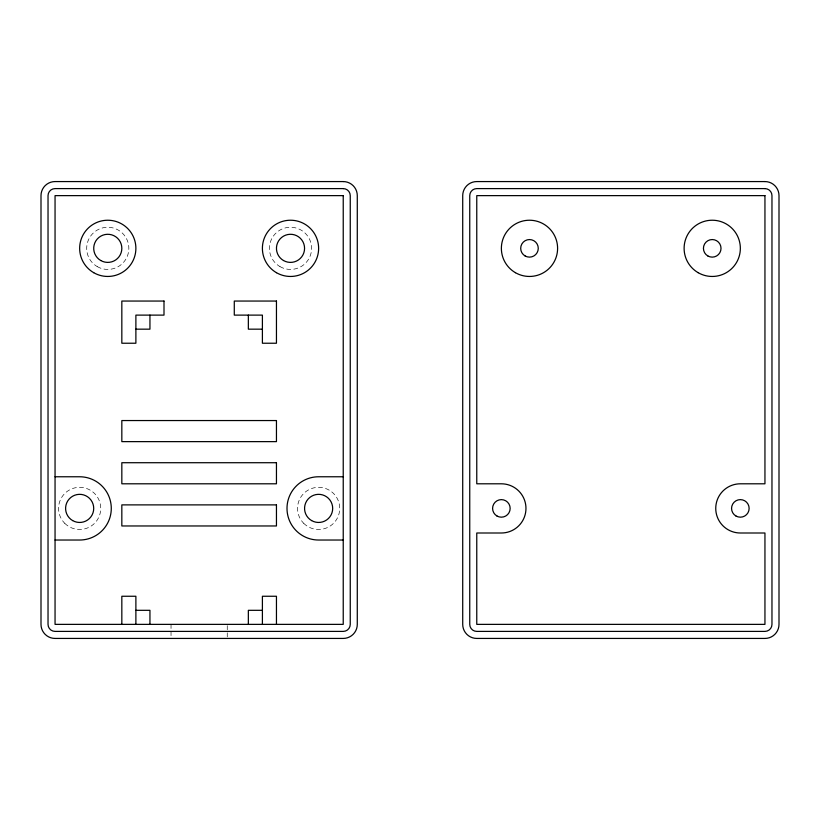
<?xml version="1.0" encoding="UTF-8"?>
<svg xmlns="http://www.w3.org/2000/svg" width="820" height="820" viewBox="0 0 820 820"><rect width="100%" height="100%" fill="white"/><g stroke="black" fill="none" stroke-linecap="round" stroke-linejoin="round"><path stroke-width="0.61" stroke-dasharray="4.1 3.07" d="M227.253 625.65L227.253 637.15M171.031 624.368L171.031 637.15M97.231 266.603A21.084 21.084 0 0 0 128.853 248.347A21.084 21.084 0 0 0 97.231 230.082A21.084 21.084 0 0 0 97.231 266.603M64.749 523.314A21.084 21.084 0 0 0 100.019 513.853A21.084 21.084 0 0 0 74.2 488.033A21.084 21.084 0 0 0 64.749 523.314M303.718 523.314A21.084 21.084 0 0 0 338.998 513.853A21.084 21.084 0 0 0 313.168 488.033A21.084 21.084 0 0 0 303.718 523.314M279.968 266.603A21.084 21.084 0 0 0 311.6 248.347A21.084 21.084 0 0 0 279.968 230.082A21.084 21.084 0 0 0 279.968 266.603"/><path stroke-width="1.23" d="M135.884 329.168L149.947 329.168L149.947 315.116M262.4 329.168L248.347 329.168L248.347 315.116M55.053 476.768L79.653 476.768A31.631 31.631 0 0 1 111.284 508.4A31.631 31.631 0 0 1 79.653 540.031L55.053 540.031M343.231 476.768L318.631 476.768A31.631 31.631 0 0 0 287 508.4A31.631 31.631 0 0 0 318.631 540.031L343.231 540.031M135.884 610.316L149.947 610.316L149.947 624.368M262.4 610.316L248.347 610.316L248.347 624.368M276.453 624.368L276.453 596.253L262.4 596.253L262.4 624.368M135.884 624.368L135.884 596.253L121.831 596.253L121.831 624.368M343.231 181.568L55.053 181.568A14.053 14.053 0 0 0 41 195.631L41 624.368A14.053 14.053 0 0 0 55.053 638.431L343.231 638.431A14.053 14.053 0 0 0 357.284 624.368L357.284 195.631A14.053 14.053 0 0 0 343.231 181.568M764.947 181.568L476.768 181.568A14.053 14.053 0 0 0 462.716 195.631L462.716 624.368A14.053 14.053 0 0 0 476.768 638.431L764.947 638.431A14.053 14.053 0 0 0 779 624.368L779 195.631A14.053 14.053 0 0 0 764.947 181.568M343.231 188.6L55.053 188.6A7.031 7.031 0 0 0 48.031 195.631L48.031 624.368A7.031 7.031 0 0 0 55.053 631.4L343.231 631.4A7.031 7.031 0 0 0 350.253 624.368L350.253 195.631A7.031 7.031 0 0 0 343.231 188.6M764.947 188.6L476.768 188.6A7.031 7.031 0 0 0 469.747 195.631L469.747 624.368A7.031 7.031 0 0 0 476.768 631.4L764.947 631.4A7.031 7.031 0 0 0 771.968 624.368L771.968 195.631A7.031 7.031 0 0 0 764.947 188.6M343.231 195.631L55.053 195.631L55.053 624.368L343.231 624.368L343.231 195.631M764.947 195.631L476.768 195.631L476.768 483.8L501.368 483.8A24.6 24.6 0 0 1 525.968 508.4A24.6 24.6 0 0 1 501.368 533L476.768 533L476.768 624.368L764.947 624.368L764.947 533L740.347 533A24.6 24.6 0 0 1 715.747 508.4A24.6 24.6 0 0 1 740.347 483.8L764.947 483.8L764.947 195.631M164 301.053L121.831 301.053L121.831 343.231L135.884 343.231L135.884 315.116L164 315.116L164 301.053M276.453 301.053L234.284 301.053L234.284 315.116L262.4 315.116L262.4 343.231L276.453 343.231L276.453 301.053M276.453 420.547L121.831 420.547L121.831 441.631L276.453 441.631L276.453 420.547M276.453 462.716L121.831 462.716L121.831 483.8L276.453 483.8L276.453 462.716M276.453 504.884L121.831 504.884L121.831 525.968L276.453 525.968L276.453 504.884M735.95 516.005A8.784 8.784 0 0 0 749.131 508.4A8.784 8.784 0 0 0 735.95 500.794A8.784 8.784 0 0 0 735.95 516.005M496.981 516.005A8.784 8.784 0 0 0 510.153 508.4A8.784 8.784 0 0 0 496.981 500.794A8.784 8.784 0 0 0 496.981 516.005M515.431 272.691A28.116 28.116 0 0 0 557.6 248.347A28.116 28.116 0 0 0 515.431 223.993A28.116 28.116 0 0 0 515.431 272.691M698.168 272.691A28.116 28.116 0 0 0 740.347 248.347A28.116 28.116 0 0 0 698.168 223.993A28.116 28.116 0 0 0 698.168 272.691M707.834 255.953A8.784 8.784 0 0 0 721.016 248.347A8.784 8.784 0 0 0 707.834 240.731A8.784 8.784 0 0 0 707.834 255.953M525.097 255.953A8.784 8.784 0 0 0 538.268 248.347A8.784 8.784 0 0 0 525.097 240.731A8.784 8.784 0 0 0 525.097 255.953M311.6 520.577A14.053 14.053 0 0 0 332.684 508.4A14.053 14.053 0 0 0 311.6 496.223A14.053 14.053 0 0 0 311.6 520.577M93.716 272.691A28.116 28.116 0 0 0 135.884 248.347A28.116 28.116 0 0 0 93.716 223.993A28.116 28.116 0 0 0 93.716 272.691M276.453 272.691A28.116 28.116 0 0 0 318.631 248.347A28.116 28.116 0 0 0 276.453 223.993A28.116 28.116 0 0 0 276.453 272.691M72.631 520.577A14.053 14.053 0 0 0 93.716 508.4A14.053 14.053 0 0 0 72.631 496.223A14.053 14.053 0 0 0 72.631 520.577M100.747 260.514A14.053 14.053 0 0 0 121.831 248.347A14.053 14.053 0 0 0 100.747 236.17A14.053 14.053 0 0 0 100.747 260.514M283.484 260.514A14.053 14.053 0 0 0 304.568 248.347A14.053 14.053 0 0 0 283.484 236.17A14.053 14.053 0 0 0 283.484 260.514"/></g></svg>
